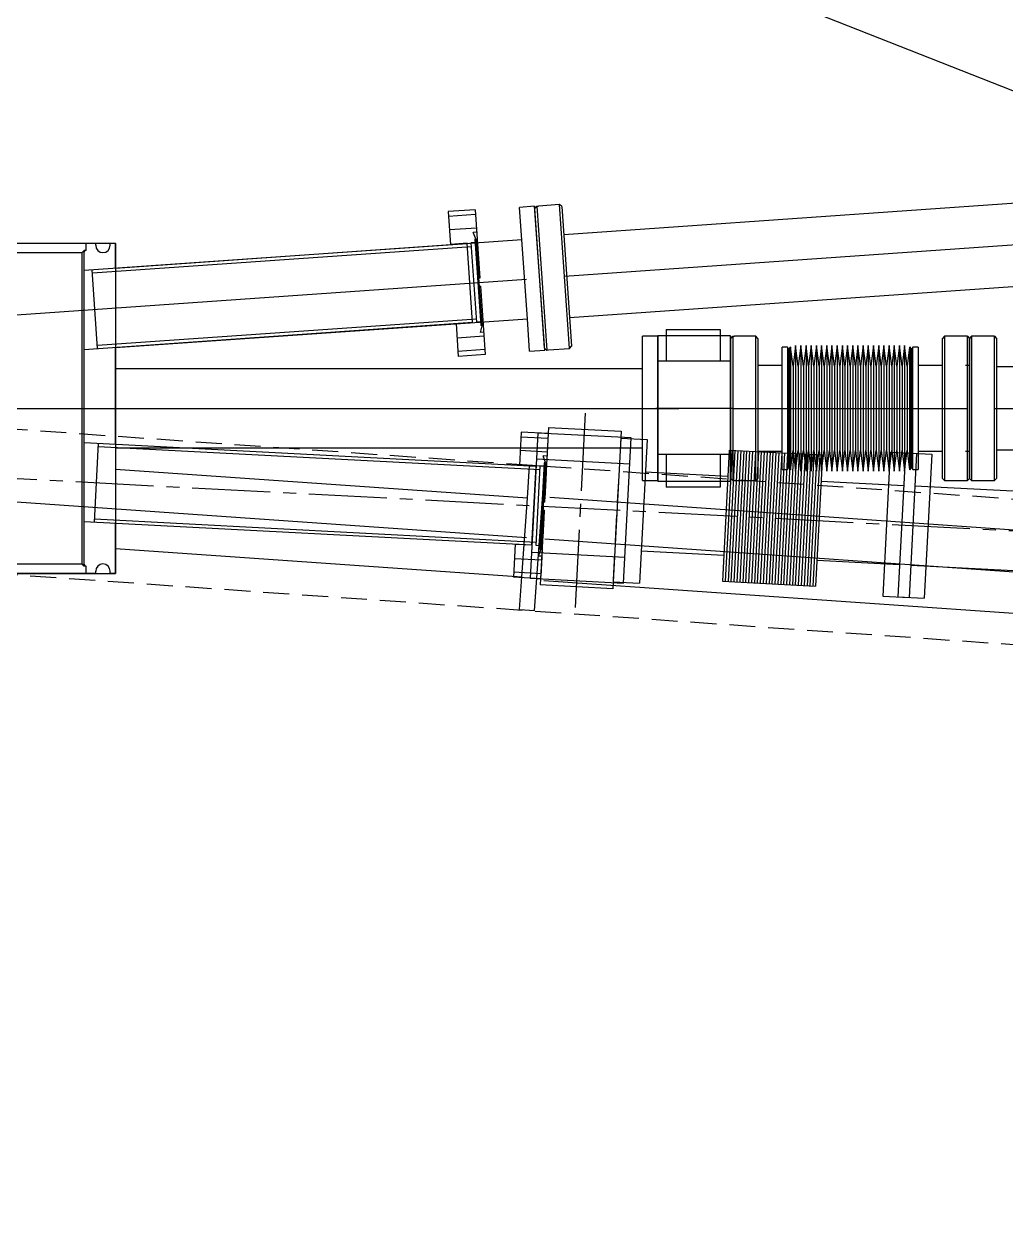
# Model space of a CAD drawing. Extents: x -50 to 48714, y -13211 to 6743.
# Drawn here: x 17649 to 18122, y -398 to 185 of the extents above; entities that cross this region are included whole.
import ezdxf

# ---------------------------------------------------------------- set-up
doc = ezdxf.new("R2010")
doc.units = 0
doc.header["$LTSCALE"] = 50
for name, pattern in [('UE46_01$0$GESTRICHELT2', [0.375, 0.25, -0.125]), ('UE46_01$0$MITTE2', [1.125, 0.75, -0.125, 0.125, -0.125]), ('UE46_HMI$0$CENTER_DASH_DAS', [22, 12, -3, 0.5, -3, 0.5, -3]), ('UE46_HMI$0$DASH_CENTER', [36, 24, -3, 6, -3])]:
    doc.linetypes.add(name, pattern=pattern)
doc.layers.get('0').update_dxf_attribs({"linetype": 'CONTINUOUS'})
for name, color, linetype in [('UE46_01$0$MITTE2', 5, 'UE46_01$0$MITTE2'), ('UE46_01$0$MITTEKLEIN', 5, 'UE46_01$0$MITTE2'), ('UE46_01$0$TEXT', 2, 'CONTINUOUS'), ('UE46_01$0$VERDECKT2', 7, 'UE46_01$0$GESTRICHELT2'), ('UE46_HMI$0$1', 7, 'CONTINUOUS'), ('UE46_HMI$0$AUTOVUE_8', 7, 'CONTINUOUS'), ('UE46_HMI$0$MEDIENVERSORGUN', 40, 'CONTINUOUS')]:
    doc.layers.add(name, color=color, linetype=linetype)
doc.styles.add('UE46_01$0$STANDARD_H15', font='isocp.shx', dxfattribs={"height": 15})

# ---------------------------------------------------------------- blocks, each defined once
blk = doc.blocks.new('UE46_HMI$0$_VIEW_2_SRS40_3')
at = {"layer": 'UE46_HMI$0$1', "color": 7, "linetype": 'CONTINUOUS'}
for p, q in [((1378.74, 156.48), (1396.69, 157.73)), ((1396.69, 157.73), (1401.5, 153.56)), ((1258.9, 147.25), (1268.9, 157.25)), ((1268.9, 157.25), (1389.8, 157.25)), ((1374.1, 151.14), (1374.56, 151.67)), ((1374.56, 151.67), (1378.74, 156.48)), ((1374.56, 151.67), (1375.1, 151.21)), ((1401.03, 153.02), (1375.1, 151.21)), ((1397.25, 157.25), (1414.9, 157.25)), ((1401.03, 153.02), (1401.5, 153.56)), ((1403.47, 118.12), (1401.03, 153.02)), ((1401.5, 153.56), (1402.03, 153.09)), ((1402.03, 153.09), (1404.47, 118.19)), ((1414.9, 157.25), (1424.9, 147.25)), ((1258.9, 123.11), (1258.9, 147.25)), ((1372.09, 139.72), (1371.64, 146.21)), ((1374.41, 146.65), (1371.87, 146.47)), ((1371.87, 146.47), (1372.36, 139.49)), ((1376.54, 116.24), (1374.1, 151.14)), ((1375.1, 151.21), (1377.54, 116.31)), ((1404.89, 148.78), (1402.34, 148.6)), ((1405.38, 141.8), (1404.89, 148.78)), ((1405.15, 148.55), (1405.61, 142.07)), ((1424.9, 147.25), (1424.9, 119.62)), ((1402.83, 141.62), (1405.38, 141.8)), ((1372.36, 139.49), (1374.9, 139.67)), ((1405.86, 134.82), (1403.32, 134.64)), ((1406.35, 127.83), (1405.86, 134.82)), ((1406.13, 134.58), (1406.58, 128.1)), ((1373.07, 125.76), (1372.61, 132.24)), ((1375.39, 132.68), (1372.84, 132.51)), ((1372.84, 132.51), (1373.33, 125.52)), ((1383.97, 131.78), (1382.12, 129.65)), ((1382.12, 129.65), (1382.19, 128.65)), ((1382.19, 128.65), (1397.15, 129.7)), ((1382.19, 128.65), (1386.65, 64.8)), ((1394.95, 132.55), (1383.97, 131.78)), ((1397.08, 130.69), (1394.95, 132.55)), ((1397.15, 129.7), (1397.08, 130.69)), ((1401.61, 65.85), (1397.15, 129.7)), ((1373.33, 125.52), (1375.88, 125.7)), ((1388.51, 125.58), (1387.24, 122.99)), ((1387.24, 122.99), (1388.86, 120.59)), ((1391.32, 125.78), (1388.51, 125.58)), ((1392.93, 123.39), (1391.32, 125.78)), ((1391.66, 120.79), (1392.93, 123.39)), ((1403.81, 127.65), (1406.35, 127.83)), ((1388.86, 120.59), (1391.66, 120.79)), ((1381.77, 41.41), (1379.33, 76.33)), ((1380.33, 76.4), (1382.77, 41.48)), ((1408.7, 43.29), (1406.26, 78.22)), ((1407.26, 78.29), (1409.7, 43.36)), ((1424.9, 79.52), (1424.9, 47.25)), ((1392.67, 73.96), (1390.87, 71.7)), ((1390.87, 71.7), (1391.91, 69.09)), ((1395.52, 73.54), (1392.67, 73.96)), ((1394.76, 68.66), (1396.56, 70.92)), ((1396.56, 70.92), (1395.52, 73.54)), ((1377.67, 59.92), (1377.22, 66.4)), ((1379.99, 66.85), (1377.45, 66.67)), ((1377.45, 66.67), (1377.94, 59.68)), ((1386.65, 64.8), (1401.61, 65.85)), ((1386.65, 64.8), (1386.72, 63.81)), ((1391.91, 69.09), (1394.76, 68.66)), ((1399.83, 62.72), (1401.68, 64.85)), ((1401.68, 64.85), (1401.61, 65.85)), ((1410.47, 68.98), (1407.92, 68.8)), ((1410.96, 61.99), (1410.47, 68.98)), ((1410.73, 68.74), (1411.19, 62.26)), ((1328.4, 55.5), (1332.9, 60)), ((1332.9, 60), (1350.9, 60)), ((1350.9, 60), (1355.4, 55.5)), ((1377.94, 59.68), (1380.48, 59.86)), ((1386.72, 63.81), (1388.85, 61.95)), ((1388.85, 61.95), (1399.83, 62.72)), ((1408.41, 61.82), (1410.96, 61.99)), ((1258.9, 47.25), (1258.9, 53.19)), ((1327.9, 55), (1328.4, 55.5)), ((1327.9, 37.25), (1327.9, 55)), ((1328.4, 55.5), (1328.9, 55)), ((1328.9, 55), (1328.9, 20)), ((1354.9, 55), (1328.9, 55)), ((1355.4, 55.5), (1354.9, 55)), ((1354.9, 20), (1354.9, 55)), ((1355.4, 55.5), (1355.9, 55)), ((1355.9, 55), (1355.9, 37.25)), ((1380.97, 52.88), (1378.42, 52.7)), ((1378.42, 52.7), (1378.91, 45.72)), ((1411.44, 55.01), (1408.9, 54.83)), ((1411.93, 48.03), (1411.44, 55.01)), ((1411.71, 54.78), (1412.16, 48.29)), ((1268.9, 37.25), (1258.9, 47.25)), ((1325.1, 43.75), (1325.1, 50.25)), ((1327.9, 50.5), (1325.35, 50.5)), ((1325.35, 50.5), (1325.35, 43.5)), ((1358.45, 50.5), (1355.9, 50.5)), ((1358.45, 43.5), (1358.45, 50.5)), ((1358.7, 50.25), (1358.7, 43.75)), ((1378.65, 45.95), (1378.19, 52.43)), ((1409.39, 47.85), (1411.93, 48.03)), ((1424.9, 47.25), (1414.9, 37.25)), ((1325.35, 43.5), (1327.9, 43.5)), ((1355.9, 43.5), (1358.45, 43.5)), ((1378.91, 45.72), (1381.46, 45.9)), ((1382.3, 40.94), (1381.77, 41.41)), ((1382.3, 40.94), (1382.77, 41.48)), ((1387.11, 36.77), (1382.3, 40.94)), ((1382.77, 41.48), (1408.7, 43.29)), ((1409.24, 42.83), (1405.06, 38.02)), ((1409.24, 42.83), (1408.7, 43.29)), ((1409.7, 43.36), (1409.24, 42.83)), ((1281.9, 37.25), (1268.9, 37.25)), ((1327.9, 37.25), (1281.9, 37.25)), ((1281.9, 37.25), (1281.9, 20)), ((1325.1, 29.75), (1325.1, 36.25)), ((1327.9, 36.5), (1325.35, 36.5)), ((1325.35, 36.5), (1325.35, 29.5)), ((1327.9, 25.4), (1327.9, 37.25)), ((1336.4, 35), (1334.4, 33)), ((1347.4, 35), (1336.4, 35)), ((1349.4, 33), (1347.4, 35)), ((1386.55, 37.25), (1355.9, 37.25)), ((1355.9, 37.25), (1355.9, 20)), ((1358.45, 36.5), (1355.9, 36.5)), ((1358.45, 29.5), (1358.45, 36.5)), ((1358.7, 36.25), (1358.7, 29.75)), ((1405.06, 38.02), (1387.11, 36.77)), ((1401.9, 37.25), (1394, 37.25)), ((1414.9, 37.25), (1401.9, 37.25)), ((1401.9, 20), (1401.9, 37.25)), ((1325.35, 29.5), (1327.9, 29.5)), ((1334.4, 33), (1334.4, 32)), ((1334.4, 32), (1334.4, -32)), ((1349.4, 32), (1334.4, 32)), ((1349.4, 32), (1349.4, 33)), ((1349.4, -32), (1349.4, 32)), ((1355.9, 29.5), (1358.45, 29.5)), ((1327.9, 25.22), (1327.9, 25.4)), ((1327.9, 20), (1327.9, 25.22)), ((1341.04, 28.72), (1339.09, 26.59)), ((1339.09, 26.59), (1339.94, 23.9)), ((1339.94, 23.9), (1342.76, 23.28)), ((1343.86, 28.1), (1341.04, 28.72)), ((1342.76, 23.28), (1344.71, 25.41)), ((1344.71, 25.41), (1343.86, 28.1)), ((1281.9, -20), (1281.9, -37.25)), ((1327.9, -37.25), (1327.9, -20)), ((1328.9, -20), (1328.9, -55)), ((1354.9, -55), (1354.9, -20)), ((1355.9, -20), (1355.9, -25.22)), ((1401.9, -37.25), (1401.9, -20)), ((1281.9, -28.87), (1231.15, -58.17)), ((1340.49, -23.5), (1339.05, -26)), ((1339.05, -26), (1340.49, -28.5)), ((1343.31, -23.5), (1340.49, -23.5)), ((1340.49, -28.5), (1343.31, -28.5)), ((1344.75, -26), (1343.31, -23.5)), ((1343.31, -28.5), (1344.75, -26)), ((1355.9, -25.22), (1355.9, -25.4)), ((1355.9, -25.4), (1355.9, -37.25)), ((1325.1, -36.25), (1325.1, -29.75)), ((1327.9, -29.5), (1325.35, -29.5)), ((1325.35, -29.5), (1325.35, -36.5)), ((1349.4, -32), (1334.4, -32)), ((1334.4, -32), (1334.4, -33)), ((1334.4, -33), (1336.4, -35)), ((1347.4, -35), (1349.4, -33)), ((1349.4, -33), (1349.4, -32)), ((1358.45, -29.5), (1355.9, -29.5)), ((1358.45, -36.5), (1358.45, -29.5)), ((1358.7, -29.75), (1358.7, -36.25)), ((1258.9, -47.25), (1268.9, -37.25)), ((1268.9, -37.25), (1281.9, -37.25)), ((1281.9, -37.25), (1327.9, -37.25)), ((1325.35, -36.5), (1327.9, -36.5)), ((1327.9, -55), (1327.9, -37.25)), ((1336.4, -35), (1347.4, -35)), ((1355.9, -36.5), (1358.45, -36.5)), ((1355.9, -37.25), (1386.55, -37.25)), ((1355.9, -37.25), (1355.9, -55)), ((1382.3, -40.94), (1387.11, -36.77)), ((1387.11, -36.77), (1405.06, -38.02)), ((1394, -37.25), (1401.9, -37.25)), ((1401.9, -37.25), (1414.9, -37.25)), ((1405.06, -38.02), (1409.24, -42.83)), ((1414.9, -37.25), (1424.9, -47.25)), ((1325.1, -50.25), (1325.1, -43.75)), ((1327.9, -43.5), (1325.35, -43.5)), ((1325.35, -43.5), (1325.35, -50.5)), ((1358.45, -43.5), (1355.9, -43.5)), ((1358.45, -50.5), (1358.45, -43.5)), ((1358.7, -43.75), (1358.7, -50.25)), ((1378.19, -52.43), (1378.65, -45.95)), ((1378.91, -45.72), (1378.42, -52.7)), ((1381.46, -45.9), (1378.91, -45.72)), ((1379.33, -76.33), (1381.77, -41.41)), ((1382.77, -41.48), (1380.33, -76.4)), ((1381.77, -41.41), (1382.3, -40.94)), ((1382.3, -40.94), (1382.77, -41.48)), ((1408.7, -43.29), (1382.77, -41.48)), ((1406.26, -78.22), (1408.7, -43.29)), ((1409.7, -43.36), (1407.26, -78.29)), ((1408.7, -43.29), (1409.24, -42.83)), ((1409.24, -42.83), (1409.7, -43.36)), ((1258.9, -67.91), (1258.9, -47.25)), ((1325.35, -50.5), (1327.9, -50.5)), ((1355.9, -50.5), (1358.45, -50.5)), ((1411.93, -48.03), (1409.39, -47.85)), ((1411.44, -55.01), (1411.93, -48.03)), ((1412.16, -48.29), (1411.71, -54.78)), ((1424.9, -47.25), (1424.9, -79.52)), ((1235.84, -66.3), (1231.15, -58.17)), ((1236.93, -66.38), (1258.9, -53.69)), ((1328.4, -55.5), (1327.9, -55)), ((1328.9, -55), (1328.4, -55.5)), ((1332.9, -60), (1328.4, -55.5)), ((1328.9, -55), (1354.9, -55)), ((1355.4, -55.5), (1350.9, -60)), ((1355.4, -55.5), (1354.9, -55)), ((1355.9, -55), (1355.4, -55.5)), ((1378.42, -52.7), (1380.97, -52.88)), ((1408.9, -54.83), (1411.44, -55.01)), ((1350.9, -60), (1332.9, -60)), ((1377.22, -66.4), (1377.67, -59.92)), ((1377.94, -59.68), (1377.45, -66.67)), ((1380.48, -59.86), (1377.94, -59.68)), ((1386.72, -63.81), (1386.65, -64.8)), ((1388.85, -61.95), (1386.72, -63.81)), ((1399.83, -62.72), (1388.85, -61.95)), ((1401.68, -64.85), (1399.83, -62.72)), ((1410.96, -61.99), (1408.41, -61.82)), ((1410.47, -68.98), (1410.96, -61.99)), ((1411.19, -62.26), (1410.73, -68.74)), ((1377.45, -66.67), (1379.99, -66.85)), ((1386.65, -64.8), (1382.19, -128.65)), ((1386.65, -64.8), (1401.61, -65.85)), ((1392.48, -68.72), (1390.87, -71.11)), ((1395.29, -68.92), (1392.48, -68.72)), ((1396.56, -71.51), (1395.29, -68.92)), ((1397.15, -129.7), (1401.61, -65.85)), ((1401.61, -65.85), (1401.68, -64.85)), ((1407.92, -68.8), (1410.47, -68.98)), ((1374.81, -73.82), (1374.89, -73.96)), ((1374.89, -73.96), (1376.06, -75.98)), ((1376.06, -75.98), (1379.49, -73.99)), ((1390.87, -71.11), (1392.14, -73.71)), ((1392.14, -73.71), (1394.94, -73.91)), ((1394.94, -73.91), (1396.56, -71.51)), ((1258.9, -147.25), (1258.9, -108.01)), ((1374.1, -151.14), (1376.54, -116.24)), ((1377.54, -116.31), (1375.1, -151.21)), ((1389.42, -120.42), (1387.33, -122.41)), ((1392.19, -121.23), (1389.42, -120.42)), ((1392.85, -123.97), (1392.19, -121.23)), ((1401.03, -153.02), (1403.47, -118.12)), ((1404.47, -118.19), (1402.03, -153.09)), ((1407.74, -118.52), (1404.31, -120.51)), ((1408.91, -120.54), (1407.74, -118.52)), ((1408.99, -120.68), (1408.91, -120.54)), ((1424.9, -119.62), (1424.9, -147.25)), ((1372.61, -132.24), (1373.07, -125.76)), ((1373.33, -125.52), (1372.84, -132.51)), ((1375.88, -125.7), (1373.33, -125.52)), ((1387.33, -122.41), (1387.99, -125.14)), ((1387.99, -125.14), (1390.75, -125.96)), ((1390.75, -125.96), (1392.85, -123.97)), ((1406.35, -127.83), (1403.81, -127.65)), ((1405.86, -134.82), (1406.35, -127.83)), ((1406.58, -128.1), (1406.13, -134.58)), ((1372.84, -132.51), (1375.39, -132.68)), ((1382.19, -128.65), (1382.12, -129.65)), ((1382.12, -129.65), (1383.97, -131.78)), ((1382.19, -128.65), (1397.15, -129.7)), ((1383.97, -131.78), (1394.95, -132.55)), ((1394.95, -132.55), (1397.08, -130.69)), ((1397.08, -130.69), (1397.15, -129.7)), ((1371.64, -146.21), (1372.09, -139.72)), ((1372.36, -139.49), (1371.87, -146.47)), ((1374.9, -139.67), (1372.36, -139.49)), ((1403.32, -134.64), (1405.86, -134.82)), ((1405.38, -141.8), (1402.83, -141.62)), ((1404.89, -148.78), (1405.38, -141.8)), ((1405.61, -142.07), (1405.15, -148.55)), ((1268.9, -157.25), (1258.9, -147.25)), ((1371.87, -146.47), (1374.41, -146.65)), ((1374.56, -151.67), (1374.1, -151.14)), ((1374.56, -151.67), (1375.1, -151.21)), ((1375.1, -151.21), (1401.03, -153.02)), ((1402.34, -148.6), (1404.89, -148.78)), ((1424.9, -147.25), (1414.9, -157.25)), ((1389.8, -157.25), (1268.9, -157.25)), ((1378.74, -156.48), (1374.56, -151.67)), ((1396.69, -157.73), (1378.74, -156.48)), ((1401.5, -153.56), (1396.69, -157.73)), ((1414.9, -157.25), (1397.25, -157.25)), ((1401.5, -153.56), (1401.03, -153.02)), ((1402.03, -153.09), (1401.5, -153.56))]:
    blk.add_line(p, q, dxfattribs=at)
at = {"layer": 'UE46_HMI$0$1', "color": 3, "linetype": 'UE46_HMI$0$CENTER_DASH_DAS'}
for p, q in [((1105.54, 34.75), (1104.54, 33.75)), ((1104.54, -33.75), (1104.54, 33.75)), ((1105.54, 34.75), (1105.54, -34.75)), ((1115.74, 34.75), (1105.54, 34.75)), ((1115.74, 34.75), (1115.74, 34.74)), ((1116.54, 34.74), (1115.74, 34.74)), ((1116.54, 34.74), (1117.54, 33.74)), ((1116.54, -34.74), (1116.54, 34.74)), ((1117.54, 33.74), (1117.54, 20)), ((1104.54, 20.65), (1102.54, 20.65)), ((1281.9, 20), (1117.54, 20)), ((1117.54, 20), (1117.54, -20)), ((1327.9, 20), (1281.9, 20)), ((1328.9, 20), (1327.9, 20)), ((1334.4, 20), (1328.9, 20)), ((1354.9, 20), (1349.4, 20)), ((1355.9, 20), (1354.9, 20)), ((1362.68, 20), (1355.9, 20)), ((1362.9, 20), (1362.68, 20)), ((1401.9, 20), (1362.9, 20)), ((1465.29, 20), (1401.9, 20)), ((1559.18, 20), (1465.29, 20)), ((1102.54, -20.65), (1104.54, -20.65)), ((1117.54, -20), (1218.51, -20)), ((1117.54, -20), (1117.54, -33.74)), ((1218.51, -20), (1281.9, -20)), ((1281.9, -20), (1320.9, -20)), ((1320.9, -20), (1321.12, -20)), ((1321.12, -20), (1327.9, -20)), ((1327.9, -20), (1328.9, -20)), ((1328.9, -20), (1334.4, -20)), ((1349.4, -20), (1354.9, -20)), ((1354.9, -20), (1355.9, -20)), ((1355.9, -20), (1401.9, -20)), ((1401.9, -20), (1559.18, -20)), ((1104.54, -33.75), (1105.54, -34.75)), ((1105.54, -34.75), (1115.74, -34.75)), ((1115.74, -34.75), (1115.74, -34.74)), ((1115.74, -34.74), (1116.54, -34.74)), ((1117.54, -33.74), (1116.54, -34.74)), ((1385.81, -76.79), (902.36, -42.98)), ((1500.9, -84.83), (1400.78, -77.83)), ((899.57, -82.88), (1383.02, -116.69)), ((1397.99, -117.74), (1498.11, -124.74))]:
    blk.add_line(p, q, dxfattribs=at)
at = {"layer": 'UE46_HMI$0$1', "color": 4, "linetype": 'UE46_HMI$0$DASH_CENTER'}
for p, q in [((1116.54, 0), (1560.18, 0)), ((899.97, -62.86), (1500.51, -104.86))]:
    blk.add_line(p, q, dxfattribs=at)
at = {"layer": 'UE46_HMI$0$1', "color": 7, "linetype": 'CONTINUOUS'}
for centre, radius in [((1388.41, 147.13), 4.2), ((1366.9, 141.35), 2.5), ((1341.9, 126.65), 4), ((1390.09, 123.19), 5.5), ((1390.09, 123.19), 5), ((1393.71, 71.31), 5.5), ((1393.71, 71.31), 5), ((1316.9, 53.15), 2.5), ((1341.9, 50), 4.2), ((1416.8, 53.15), 2.5), ((1395.39, 47.37), 4.2), ((1341.9, 26), 5.5), ((1341.9, 26), 5), ((1341.9, -26), 5.5), ((1341.9, -26), 5), ((1341.9, -50), 4.2), ((1395.39, -47.37), 4.2), ((1316.9, -53.15), 2.5), ((1416.8, -53.15), 2.5), ((1393.71, -71.31), 5.5), ((1393.71, -71.31), 5), ((1390.09, -123.19), 5.5), ((1390.09, -123.19), 5), ((1341.9, -126.65), 4), ((1366.9, -141.35), 2.5), ((1388.41, -147.13), 4.2)]:
    blk.add_circle(centre, radius, dxfattribs=at)
for centre, radius, start, end in [((1371.89, 146.22), 0.25, 93.99997, -176.00003), ((1404.9, 148.53), 0.25, 3.99997, 93.99997), ((1405.36, 142.05), 0.25, -86.00003, 3.99997), ((1372.34, 139.74), 0.25, -176.00003, -86.00003), ((1405.88, 134.57), 0.25, 3.99997, 93.99997), ((1372.86, 132.26), 0.25, 93.99997, -176.00003), ((1373.32, 125.77), 0.25, -176.00003, -86.00003), ((1391.9, 97.25), 29, 47.63332, 65.13427), ((1391.9, 97.25), 28.84, 47.9287, 64.96376), ((1406.33, 128.08), 0.25, -86.00003, 3.99997), ((1391.9, 97.25), 29, 122.86573, 140.36668), ((1391.9, 97.25), 28.84, 123.03624, 140.0713), ((1316.9, 111.95), 2.5, 6.64225, -178.64224), ((1391.9, 97.25), 29, -132.42766, -114.86573), ((1391.9, 97.25), 28.84, -132.13291, -115.03624), ((1391.9, 97.25), 28.84, -56.96376, -39.86709), ((1391.9, 97.25), 29, -57.13427, -39.57234), ((1341.9, 0), 125, 9.2069, 40.03587), ((1377.47, 66.42), 0.25, 93.99997, -176.00003), ((1410.48, 68.73), 0.25, 3.99997, 93.99997), ((1377.92, 59.93), 0.25, -176.00003, -86.00003), ((1410.94, 62.24), 0.25, -86.00003, 3.99997), ((1341.9, 0), 125, 154.7572, 170.7931), ((1378.44, 52.45), 0.25, 93.99997, -176.00003), ((1411.46, 54.76), 0.25, 3.99997, 93.99997), ((1325.35, 50.25), 0.25, 90, 180), ((1358.45, 50.25), 0.25, 0, 90), ((1411.91, 48.28), 0.25, -86.00003, 3.99997), ((1325.35, 43.75), 0.25, 180, -90), ((1358.45, 43.75), 0.25, -90, 0), ((1378.9, 45.97), 0.25, -176.00003, -86.00003), ((1325.35, 36.25), 0.25, 90, 180), ((1358.45, 36.25), 0.25, 0, 90), ((1325.35, 29.75), 0.25, 180, -90), ((1358.45, 29.75), 0.25, -90, 0), ((1341.9, 0), 29, 118.86573, 136.39718), ((1341.9, 0), 28.84, 119.03624, 136.10211), ((1341.9, 0), 29, 43.60282, 61.13427), ((1341.9, 0), 28.84, 43.89789, 60.96376), ((1341.9, 0), 125, -170.7931, -152.29244), ((1341.9, 0), 29, -136.39718, -118.86573), ((1341.9, 0), 28.84, -136.10211, -119.03624), ((1341.9, 0), 29, -61.13427, -43.60282), ((1341.9, 0), 28.84, -60.96376, -43.89789), ((1341.9, 0), 125, -40.03587, -9.2069), ((1325.35, -29.75), 0.25, 90, 180), ((1358.45, -29.75), 0.25, 0, 90), ((1325.35, -36.25), 0.25, 180, -90), ((1358.45, -36.25), 0.25, -90, 0), ((1325.35, -43.75), 0.25, 90, 180), ((1358.45, -43.75), 0.25, 0, 90), ((1378.9, -45.97), 0.25, 86.00003, 176.00003), ((1325.35, -50.25), 0.25, 180, -90), ((1358.45, -50.25), 0.25, -90, 0), ((1378.44, -52.45), 0.25, 176.00003, -93.99997), ((1411.91, -48.28), 0.25, -3.99997, 86.00003), ((1411.46, -54.76), 0.25, -93.99997, -3.99997), ((1291.9, -67.85), 4, 0, -147.77357), ((1377.92, -59.93), 0.25, 86.00003, 176.00003), ((1410.94, -62.24), 0.25, -3.99997, 86.00003), ((1291.9, -67.85), 4, -40.22642, 0), ((1377.47, -66.42), 0.25, 176.00003, -93.99997), ((1410.48, -68.73), 0.25, -93.99997, -3.99997), ((1391.9, -97.25), 29, 126.11627, 132.42766), ((1391.9, -97.25), 28.84, 126.14842, 132.13291), ((1391.9, -97.25), 28.84, 39.86709, 56.96376), ((1391.9, -97.25), 29, 39.57234, 57.13427), ((1316.9, -111.95), 2.5, 178.64224, -6.64223), ((1391.9, -97.25), 29, -140.36668, -122.86573), ((1391.9, -97.25), 28.84, -140.0713, -123.03624), ((1391.9, -97.25), 28.84, -53.85158, -47.9287), ((1391.9, -97.25), 29, -53.88373, -47.63332), ((1373.32, -125.77), 0.25, 86.00003, 176.00003), ((1406.33, -128.08), 0.25, -3.99997, 86.00003), ((1372.86, -132.26), 0.25, 176.00003, -93.99997), ((1372.34, -139.74), 0.25, 86.00003, 176.00003), ((1405.88, -134.57), 0.25, -93.99997, -3.99997), ((1405.36, -142.05), 0.25, -3.99997, 86.00003), ((1371.89, -146.22), 0.25, 176.00003, -93.99997), ((1404.9, -148.53), 0.25, -93.99997, -3.99997)]:
    blk.add_arc(centre, radius, start, end, dxfattribs=at)
blk = doc.blocks.new('UE46_HMI$0$MEMBRANBALG_LO1')
at = {"layer": 'UE46_HMI$0$1', "color": 3, "linetype": 'UE46_HMI$0$CENTER_DASH_DAS'}
for p, q in [((989.54, 33.74), (990.54, 34.74)), ((989.54, -33.74), (989.54, 33.74)), ((990.54, 34.74), (991.34, 34.74)), ((990.54, 34.74), (990.54, -34.74)), ((991.34, 34.74), (991.34, 34.75)), ((1001.54, 34.75), (991.34, 34.75)), ((1001.54, -34.75), (1001.54, 34.75)), ((1002.54, 33.75), (1001.54, 34.75)), ((1002.54, 33.75), (1002.54, -33.75)), ((1014.29, -29.5), (1014.29, 29.5)), ((1016.79, 29.5), (1014.29, 29.5)), ((1016.79, 29.5), (1016.79, -29.5)), ((1017.16, 28.86), (1016.79, 29.5)), ((1018.09, 29.5), (1017.72, 28.86)), ((1018.09, 29.5), (1018.09, -29.5)), ((1018.29, 29.5), (1018.09, 29.5)), ((1018.29, 29.5), (1018.29, -29.5)), ((1018.29, -29.5), (1018.29, 29.5)), ((1018.39, 29.51), (1018.39, -29.51)), ((1019.54, 20.31), (1018.39, 29.51)), ((1020.79, 30.31), (1019.54, 20.31)), ((1020.79, 30.31), (1020.79, -30.31)), ((1022.04, 20.31), (1020.79, 30.31)), ((1023.29, 30.31), (1022.04, 20.31)), ((1023.29, 30.31), (1023.29, -30.31)), ((1024.54, 20.31), (1023.29, 30.31)), ((1025.79, 30.31), (1024.54, 20.31)), ((1025.79, 30.31), (1025.79, -30.31)), ((1027.04, 20.31), (1025.79, 30.31)), ((1028.29, 30.31), (1027.04, 20.31)), ((1028.29, 30.31), (1028.29, -30.31)), ((1029.54, 20.31), (1028.29, 30.31)), ((1030.79, 30.31), (1029.54, 20.31)), ((1030.79, 30.31), (1030.79, -30.31)), ((1032.04, 20.31), (1030.79, 30.31)), ((1033.29, 30.31), (1032.04, 20.31)), ((1033.29, 30.31), (1033.29, -30.31)), ((1034.54, 20.31), (1033.29, 30.31)), ((1035.79, 30.31), (1034.54, 20.31)), ((1035.79, 30.31), (1035.79, -30.31)), ((1037.04, 20.31), (1035.79, 30.31)), ((1038.29, 30.31), (1037.04, 20.31)), ((1038.29, 30.31), (1038.29, -30.31)), ((1039.54, 20.31), (1038.29, 30.31)), ((1040.79, 30.31), (1039.54, 20.31)), ((1040.79, 30.31), (1040.79, -30.31)), ((1042.04, 20.31), (1040.79, 30.31)), ((1043.29, 30.31), (1042.04, 20.31)), ((1043.29, 30.31), (1043.29, -30.31)), ((1044.54, 20.31), (1043.29, 30.31)), ((1045.79, 30.31), (1044.54, 20.31)), ((1045.79, 30.31), (1045.79, -30.31)), ((1047.04, 20.31), (1045.79, 30.31)), ((1048.29, 30.31), (1047.04, 20.31)), ((1048.29, 30.31), (1048.29, -30.31)), ((1049.54, 20.31), (1048.29, 30.31)), ((1050.79, 30.31), (1049.54, 20.31)), ((1050.79, 30.31), (1050.79, -30.31)), ((1052.04, 20.31), (1050.79, 30.31)), ((1053.29, 30.31), (1052.04, 20.31)), ((1053.29, 30.31), (1053.29, -30.31)), ((1054.54, 20.31), (1053.29, 30.31)), ((1055.79, 30.31), (1054.54, 20.31)), ((1055.79, 30.31), (1055.79, -30.31)), ((1057.04, 20.31), (1055.79, 30.31)), ((1058.29, 30.31), (1057.04, 20.31)), ((1058.29, 30.31), (1058.29, -30.31)), ((1059.54, 20.31), (1058.29, 30.31)), ((1060.79, 30.31), (1059.54, 20.31)), ((1060.79, 30.31), (1060.79, -30.31)), ((1062.04, 20.31), (1060.79, 30.31)), ((1063.29, 30.31), (1062.04, 20.31)), ((1063.29, 30.31), (1063.29, -30.31)), ((1064.54, 20.31), (1063.29, 30.31)), ((1065.79, 30.31), (1064.54, 20.31)), ((1065.79, 30.31), (1065.79, -30.31)), ((1067.04, 20.31), (1065.79, 30.31)), ((1068.29, 30.31), (1067.04, 20.31)), ((1068.29, 30.31), (1068.29, -30.31)), ((1069.54, 20.31), (1068.29, 30.31)), ((1070.79, 30.31), (1069.54, 20.31)), ((1070.79, 30.31), (1070.79, -30.31)), ((1072.04, 20.31), (1070.79, 30.31)), ((1073.29, 30.31), (1072.04, 20.31)), ((1073.29, 30.31), (1073.29, -30.31)), ((1074.54, 20.31), (1073.29, 30.31)), ((1075.69, 29.51), (1074.54, 20.31)), ((1075.69, 29.51), (1075.69, -29.51)), ((1075.79, 29.5), (1075.79, -29.5)), ((1075.79, 29.5), (1075.79, -29.5)), ((1075.99, 29.5), (1075.79, 29.5)), ((1075.99, -29.5), (1075.99, 29.5)), ((1076.36, 28.86), (1075.99, 29.5)), ((1077.29, 29.5), (1076.92, 28.86)), ((1077.29, -29.5), (1077.29, 29.5)), ((1079.79, 29.5), (1077.29, 29.5)), ((1079.79, 29.5), (1079.79, -29.5)), ((1092.54, 34.75), (1091.54, 33.75)), ((1091.54, -33.75), (1091.54, 33.75)), ((1092.54, 34.75), (1092.54, -34.75)), ((1102.74, 34.75), (1092.54, 34.75)), ((1102.74, 34.75), (1102.74, 34.74)), ((1103.54, 34.74), (1102.74, 34.74)), ((1103.54, 34.74), (1104.54, 33.74)), ((1103.54, -34.74), (1103.54, 34.74)), ((1104.54, 33.74), (1104.54, -33.74)), ((1017.16, 28.86), (1017.16, -28.86)), ((1017.72, 28.86), (1017.72, -28.86)), ((1076.36, -28.86), (1076.36, 28.86)), ((1076.92, -28.86), (1076.92, 28.86)), ((1014.29, 20.65), (1002.54, 20.65)), ((1019.54, 20.31), (1019.54, -20.31)), ((1022.04, 20.31), (1022.04, -20.31)), ((1024.54, 20.31), (1024.54, -20.31)), ((1027.04, 20.31), (1027.04, -20.31)), ((1029.54, 20.31), (1029.54, -20.31)), ((1032.04, 20.31), (1032.04, -20.31)), ((1034.54, 20.31), (1034.54, -20.31)), ((1037.04, 20.31), (1037.04, -20.31)), ((1039.54, 20.31), (1039.54, -20.31)), ((1042.04, 20.31), (1042.04, -20.31)), ((1044.54, 20.31), (1044.54, -20.31)), ((1047.04, 20.31), (1047.04, -20.31)), ((1049.54, 20.31), (1049.54, -20.31)), ((1052.04, 20.31), (1052.04, -20.31)), ((1054.54, 20.31), (1054.54, -20.31)), ((1057.04, 20.31), (1057.04, -20.31)), ((1059.54, 20.31), (1059.54, -20.31)), ((1062.04, 20.31), (1062.04, -20.31)), ((1064.54, 20.31), (1064.54, -20.31)), ((1067.04, 20.31), (1067.04, -20.31)), ((1069.54, 20.31), (1069.54, -20.31)), ((1072.04, 20.31), (1072.04, -20.31)), ((1074.54, 20.31), (1074.54, -20.31)), ((1089.54, 20.65), (1079.79, 20.65)), ((1091.54, 20.65), (1089.54, 20.65)), ((990.34, 0), (1103.74, 0)), ((1002.54, -20.65), (1014.29, -20.65)), ((1018.39, -29.51), (1019.54, -20.31)), ((1019.54, -20.31), (1020.79, -30.31)), ((1020.79, -30.31), (1022.04, -20.31)), ((1022.04, -20.31), (1023.29, -30.31)), ((1023.29, -30.31), (1024.54, -20.31)), ((1024.54, -20.31), (1025.79, -30.31)), ((1025.79, -30.31), (1027.04, -20.31)), ((1027.04, -20.31), (1028.29, -30.31)), ((1028.29, -30.31), (1029.54, -20.31)), ((1029.54, -20.31), (1030.79, -30.31)), ((1030.79, -30.31), (1032.04, -20.31)), ((1032.04, -20.31), (1033.29, -30.31)), ((1033.29, -30.31), (1034.54, -20.31)), ((1034.54, -20.31), (1035.79, -30.31)), ((1035.79, -30.31), (1037.04, -20.31)), ((1037.04, -20.31), (1038.29, -30.31)), ((1038.29, -30.31), (1039.54, -20.31)), ((1039.54, -20.31), (1040.79, -30.31)), ((1040.79, -30.31), (1042.04, -20.31)), ((1042.04, -20.31), (1043.29, -30.31)), ((1043.29, -30.31), (1044.54, -20.31)), ((1044.54, -20.31), (1045.79, -30.31)), ((1045.79, -30.31), (1047.04, -20.31)), ((1047.04, -20.31), (1048.29, -30.31)), ((1048.29, -30.31), (1049.54, -20.31)), ((1049.54, -20.31), (1050.79, -30.31)), ((1050.79, -30.31), (1052.04, -20.31)), ((1052.04, -20.31), (1053.29, -30.31)), ((1053.29, -30.31), (1054.54, -20.31)), ((1054.54, -20.31), (1055.79, -30.31)), ((1055.79, -30.31), (1057.04, -20.31)), ((1057.04, -20.31), (1058.29, -30.31)), ((1058.29, -30.31), (1059.54, -20.31)), ((1059.54, -20.31), (1060.79, -30.31)), ((1060.79, -30.31), (1062.04, -20.31)), ((1062.04, -20.31), (1063.29, -30.31)), ((1063.29, -30.31), (1064.54, -20.31)), ((1064.54, -20.31), (1065.79, -30.31)), ((1065.79, -30.31), (1067.04, -20.31)), ((1067.04, -20.31), (1068.29, -30.31)), ((1068.29, -30.31), (1069.54, -20.31)), ((1069.54, -20.31), (1070.79, -30.31)), ((1070.79, -30.31), (1072.04, -20.31)), ((1072.04, -20.31), (1073.29, -30.31)), ((1073.29, -30.31), (1074.54, -20.31)), ((1074.54, -20.31), (1075.69, -29.51)), ((1079.79, -20.65), (1089.54, -20.65)), ((1089.54, -20.65), (1091.54, -20.65)), ((1016.79, -29.5), (1017.16, -28.86)), ((1017.72, -28.86), (1018.09, -29.5)), ((1075.99, -29.5), (1076.36, -28.86)), ((1076.92, -28.86), (1077.29, -29.5)), ((989.54, -33.74), (990.54, -34.74)), ((990.54, -34.74), (991.34, -34.74)), ((991.34, -34.75), (991.34, -34.74)), ((991.34, -34.75), (1001.54, -34.75)), ((1001.54, -34.75), (1002.54, -33.75)), ((1014.29, -29.5), (1016.79, -29.5)), ((1018.09, -29.5), (1018.29, -29.5)), ((1075.79, -29.5), (1075.99, -29.5)), ((1077.29, -29.5), (1079.79, -29.5)), ((1091.54, -33.75), (1092.54, -34.75)), ((1092.54, -34.75), (1102.74, -34.75)), ((1102.74, -34.75), (1102.74, -34.74)), ((1102.74, -34.74), (1103.54, -34.74)), ((1104.54, -33.74), (1103.54, -34.74))]:
    blk.add_line(p, q, dxfattribs=at)
for centre, start, end in [((1017.44, 29.03), -150.00011, -29.99989), ((1076.64, 29.03), -150.00011, -29.99989), ((1017.44, -29.03), 29.99989, 150.00011), ((1076.64, -29.03), 29.99989, 150.00011)]:
    blk.add_arc(centre, 0.326, start, end, dxfattribs=at)
blk = doc.blocks.new('UE46_HMI$0$VAT_PNEUMATIKAN')
at = {"layer": 'UE46_HMI$0$1', "color": 3, "linetype": 'UE46_HMI$0$CENTER_DASH_DAS'}
blk.add_line((990.4, 0), (953.4, 0), dxfattribs=at)
at = {"layer": 'UE46_HMI$0$AUTOVUE_8', "color": 3, "linetype": 'UE46_HMI$0$CENTER_DASH_DAS'}
for p, q in [((989.4, 35), (954.4, 35)), ((954.4, 35), (954.4, -35)), ((958.4, 38), (958.4, 35)), ((958.4, 38), (984.4, 38)), ((958.4, 35), (958.4, 29)), ((984.4, 38), (984.4, 35)), ((984.4, 35), (984.4, 29)), ((989.4, -35), (989.4, 35)), ((958.4, 29), (958.4, 23)), ((984.4, 29), (984.4, 23)), ((954.4, 23), (958.4, 23)), ((958.4, 23), (984.4, 23)), ((984.4, 23), (989.4, 23)), ((954.4, -22), (958.4, -22)), ((958.4, -22), (984.4, -22)), ((958.4, -22), (958.4, -28)), ((984.4, -22), (989.4, -22)), ((984.4, -22), (984.4, -28)), ((958.4, -28), (958.4, -35)), ((984.4, -28), (984.4, -35)), ((954.4, -35), (989.4, -35)), ((958.4, -35), (958.4, -38)), ((984.4, -38), (958.4, -38)), ((984.4, -35), (984.4, -38))]:
    blk.add_line(p, q, dxfattribs=at)
blk = doc.blocks.new('UE46_HMI$0$ROHR1')
at = {"layer": 'UE46_HMI$0$1', "color": 7, "linetype": 'CONTINUOUS'}
for p, q in [((1128.51, 112.73), (1129.44, 113.8)), ((1133.22, 45.41), (1128.51, 112.73)), ((1129.44, 113.8), (1130.24, 113.86)), ((1129.44, 113.8), (1134.29, 44.49)), ((1140.41, 114.58), (1130.24, 113.86)), ((1130.24, 113.86), (1130.24, 113.86)), ((1145.26, 45.25), (1140.41, 114.58)), ((1141.48, 113.65), (1140.41, 114.58)), ((1141.48, 113.65), (1146.19, 46.31)), ((895.19, 96.35), (896.11, 97.42)), ((899.89, 29.03), (895.19, 96.35)), ((896.11, 97.42), (896.91, 97.47)), ((896.11, 97.42), (900.96, 28.1)), ((907.09, 98.19), (896.91, 97.48)), ((896.91, 97.47), (896.91, 97.48)), ((908.15, 97.27), (907.09, 98.19)), ((911.93, 28.86), (907.09, 98.19)), ((908.15, 97.27), (912.86, 29.93)), ((1129.47, 99.04), (909.11, 83.55)), ((1132.26, 59.13), (911.9, 43.65)), ((1133.22, 45.41), (1134.29, 44.49)), ((1134.29, 44.49), (1135.09, 44.54)), ((1135.09, 44.53), (1145.26, 45.25)), ((1135.09, 44.53), (1135.09, 44.54)), ((1145.26, 45.25), (1146.19, 46.31)), ((911.93, 28.86), (912.86, 29.93)), ((899.89, 29.03), (900.96, 28.1)), ((900.96, 28.1), (901.76, 28.16)), ((901.76, 28.15), (911.93, 28.86)), ((901.76, 28.15), (901.76, 28.16))]:
    blk.add_line(p, q, dxfattribs=at)
at = {"layer": 'UE46_HMI$0$1', "color": 4, "linetype": 'UE46_HMI$0$DASH_CENTER'}
blk.add_line((1131.87, 79.16), (909.5, 63.53), dxfattribs=at)
blk = doc.blocks.new('UE46_HMI$0$STRAHLVERZWEIGE')
at = {"layer": 'UE46_HMI$0$1', "color": 7, "linetype": 'CONTINUOUS'}
for p, q in [((895.11, 97.36), (887.83, 96.85)), ((888.93, 81.14), (887.83, 96.85)), ((899.96, 28.03), (895.11, 97.36)), ((693.2, 79.5), (415.2, 79.5)), ((888.93, 81.14), (693.2, 67.45)), ((693.2, 79.5), (693.2, 67.45)), ((891.58, 43.23), (888.93, 81.14)), ((693.2, 67.45), (693.2, 29.36)), ((693.2, 29.36), (891.58, 43.23)), ((892.68, 27.52), (891.58, 43.23)), ((693.2, 29.36), (693.2, 19)), ((947.1, 19), (947.1, 34.75)), ((954.4, 34.75), (947.1, 34.75)), ((954.4, 0), (954.4, 34.75)), ((892.68, 27.52), (899.96, 28.03)), ((693.2, 19), (693.2, 0)), ((947.1, 19), (693.2, 19)), ((947.1, 0), (947.1, 19)), ((693.2, 0), (693.2, -19)), ((947.1, -19), (947.1, 0)), ((954.4, -34.75), (954.4, 0)), ((693.2, -19), (693.2, -29.36)), ((693.2, -19), (947.1, -19)), ((947.1, -34.75), (947.1, -19)), ((891.58, -43.23), (892.68, -27.52)), ((899.96, -28.03), (892.68, -27.52)), ((895.11, -97.36), (899.96, -28.03)), ((693.2, -29.36), (693.2, -67.45)), ((891.58, -43.23), (693.2, -29.36)), ((947.1, -34.75), (954.4, -34.75)), ((888.93, -81.14), (891.58, -43.23)), ((693.2, -67.45), (693.2, -79.5)), ((693.2, -67.45), (888.93, -81.14)), ((415.2, -79.5), (693.2, -79.5)), ((887.83, -96.85), (888.93, -81.14)), ((887.83, -96.85), (895.11, -97.36))]:
    blk.add_line(p, q, dxfattribs=at)
at = {"layer": 'UE46_HMI$0$1', "color": 4, "linetype": 'UE46_HMI$0$DASH_CENTER'}
for p, q in [((-0.83, -0.13), (891.25, 62.25)), ((-226.08, 0), (694.2, 0)), ((-0.81, 0.13), (891.25, -62.25)), ((692.2, 0), (964.49, 0))]:
    blk.add_line(p, q, dxfattribs=at)
blk = doc.blocks.new('UE46_HMI')
at = {"layer": 'UE46_HMI$0$MEDIENVERSORGUN'}
blk.add_line((912.75, 236.88), (3556.45, -805.49), dxfattribs=at)
for name in ['UE46_HMI$0$_VIEW_2_SRS40_3', 'UE46_HMI$0$ROHR1', 'UE46_HMI$0$STRAHLVERZWEIGE', 'UE46_HMI$0$VAT_PNEUMATIKAN', 'UE46_HMI$0$MEMBRANBALG_LO1']:
    blk.add_blockref(name, (0, -0.07))
blk = doc.blocks.new('UE46_01$0$CF35_150')
for p, q in [((0, 34.7), (12.7, 34.7)), ((0, 34.7), (0, -34.7)), ((12.7, 34.7), (12.7, -34.7)), ((52.5, 31.65), (97.5, 31.65)), ((52.5, 31.65), (52.5, -31.65)), ((53.85, 31.65), (53.85, -31.65)), ((55.26, 31.65), (55.26, -31.65)), ((56.67, 31.65), (56.67, -31.65)), ((58.08, 31.65), (58.08, -31.65)), ((59.49, 31.65), (59.49, -31.65)), ((60.9, 31.65), (60.9, -31.65)), ((62.31, 31.65), (62.31, -31.65)), ((63.72, 31.65), (63.72, -31.65)), ((65.13, 31.65), (65.13, -31.65)), ((66.54, 31.65), (66.54, -31.65)), ((67.95, 31.65), (67.95, -31.65)), ((69.36, 31.65), (69.36, -31.65)), ((70.77, 31.65), (70.77, -31.65)), ((72.18, 31.65), (72.18, -31.65)), ((73.59, 31.65), (73.59, -31.65)), ((75, 31.65), (75, -31.65)), ((76.41, 31.65), (76.41, -31.65)), ((77.82, 31.65), (77.82, -31.65)), ((79.23, 31.65), (79.23, -31.65)), ((80.64, 31.65), (80.64, -31.65)), ((82.05, 31.65), (82.05, -31.65)), ((83.46, 31.65), (83.46, -31.65)), ((84.87, 31.65), (84.87, -31.65)), ((86.28, 31.65), (86.28, -31.65)), ((87.69, 31.65), (87.69, -31.65)), ((89.1, 31.65), (89.1, -31.65)), ((90.51, 31.65), (90.51, -31.65)), ((91.92, 31.65), (91.92, -31.65)), ((93.33, 31.65), (93.33, -31.65)), ((94.74, 31.65), (94.74, -31.65)), ((96.15, 31.65), (96.15, -31.65)), ((97.5, 31.65), (97.5, -31.65)), ((137.3, 34.7), (137.3, -34.7)), ((137.3, 34.7), (150, 34.7)), ((150, 34.7), (150, -34.7)), ((12.7, 19.05), (52.5, 19.05)), ((97.5, 19.05), (137.3, 19.05)), ((12.7, -19.05), (52.5, -19.05)), ((97.5, -19.05), (137.3, -19.05)), ((0, -34.7), (12.7, -34.7)), ((52.5, -31.65), (97.5, -31.65)), ((137.3, -34.7), (150, -34.7))]:
    blk.add_line(p, q)
at = {"layer": 'UE46_01$0$TEXT', "style": 'UE46_01$0$STANDARD_H15', "flags": 1}
for tag, p in [('ID', (1.23, -200.25)), ('BEZ', (1.23, -228.75)), ('KURZBEZ', (1.23, -257.25)), ('SPARTE', (1.23, -285.75)), ('FIRMA', (1.23, -314.25)), ('TYP', (1.23, -342.75)), ('PREIS', (1.23, -371.25)), ('AUSSCHR', (1.23, -399.75)), ('BEST', (1.23, -428.25)), ('LIEFER', (1.23, -456.75)), ('STATUS', (1.23, -485.25)), ('BEMERK', (1.23, -513.75))]:
    blk.add_attdef(tag, p, '', height=15, dxfattribs=at)
blk = doc.blocks.new('UE46_01$0$F_CF35')
for p, q in [((0, 34.7), (0, -34.7)), ((0, 34.7), (12.7, 34.7)), ((12.7, 34.7), (12.7, -34.7)), ((0, -34.7), (12.7, -34.7))]:
    blk.add_line(p, q)
blk = doc.blocks.new('UE46_01$0$V_DN40_O')
for p, q in [((0, 38), (35, 38)), ((0, 38), (0, 35)), ((35, 38), (35, 35)), ((-5, 22.5), (40, 22.5)), ((-5, -22.5), (40, -22.5)), ((0, -35), (0, -38)), ((35, -38), (0, -38)), ((35, -35), (35, -38))]:
    blk.add_line(p, q)
blk.add_lwpolyline([(-5, 35), (-5, -35), (40, -35), (40, 35)], close=True)
at = {"layer": 'UE46_01$0$MITTEKLEIN'}
blk.add_line((17.5, -48), (17.5, 48), dxfattribs=at)
at = {"layer": 'UE46_01$0$VERDECKT2'}
for p, q in [((0, 35), (0, -35)), ((35, 35), (35, -35))]:
    blk.add_line(p, q, dxfattribs=at)
blk = doc.blocks.new('UE46_01')
at = {"color": 7, "linetype": 'CONTINUOUS'}
for p, q in [((17866.44, 95.67), (17853.47, 94.77)), ((17853.47, 94.77), (17854.58, 78.8)), ((17866.6, 93.28), (17853.64, 92.37)), ((17866.44, 95.67), (17868.74, 62.75)), ((17867.06, 86.79), (17854.09, 85.89)), ((17867.19, 84.85), (17865.44, 84.73)), ((17866.81, 81.65), (17865.44, 84.73)), ((17866.82, 81.62), (17866.81, 81.65)), ((17406.4, 79.5), (17683.7, 79.5)), ((17678.2, 76), (17677.2, 75)), ((17678.2, 66.47), (17862.57, 79.36)), ((17678.2, -76), (17678.2, 76)), ((17678.2, 75.13), (17678.7, 76)), ((17679.2, 76), (17678.2, 76)), ((17679.2, 76), (17679.2, 79.5)), ((17682.11, 65.24), (17864.66, 78.01)), ((17683.7, 78.5), (17683.7, 79.5)), ((17690.7, 78.5), (17690.7, 79.5)), ((17690.7, 79.5), (17693.2, 79.5)), ((17693.2, 67.52), (17693.2, 79.5)), ((17862.55, 79.51), (17854.57, 78.95)), ((17865.23, 41.31), (17862.55, 79.51)), ((17866.35, 79.78), (17864.55, 79.65)), ((17867.22, 41.45), (17864.55, 79.65)), ((17866.73, 81.51), (17866.23, 81.46)), ((17866.23, 81.46), (17869.13, 39.89)), ((17866.83, 81.52), (17869.73, 39.92)), ((17401.9, 75), (17677.2, 75)), ((17677.2, -75), (17677.2, 75)), ((17684.66, 28.83), (17682.01, 66.74)), ((17868.74, 62.75), (17868.14, 62.71)), ((17869.02, 58.76), (17868.42, 58.72)), ((17869.02, 58.76), (17871.32, 25.84)), ((17678.2, 28.38), (17865.22, 41.46)), ((17684.55, 30.33), (17867.11, 43.09)), ((17857.24, 40.9), (17858.35, 24.94)), ((17865.23, 41.31), (17857.25, 40.75)), ((17869.02, 41.57), (17867.22, 41.45)), ((17869.74, 39.78), (17868.81, 36.54)), ((17870.56, 36.67), (17868.81, 36.54)), ((17869.64, 39.91), (17869.13, 39.89)), ((17869.74, 39.82), (17869.74, 39.78)), ((17693.2, -17.3), (17693.2, 29.43)), ((17870.7, 34.72), (17857.73, 33.81)), ((17871.15, 28.24), (17858.18, 27.33)), ((17871.32, 25.84), (17858.35, 24.94)), ((17888.61, -11.52), (17887.78, -27.5)), ((17901.6, -12.2), (17888.61, -11.52)), ((17678.2, -16.52), (17895.77, -27.92)), ((17683.07, -54.82), (17685.06, -16.88)), ((17901.47, -14.6), (17888.49, -13.92)), ((17901.6, -12.2), (17899.87, -45.16)), ((17684.98, -18.37), (17897.69, -29.52)), ((17901.13, -21.09), (17888.15, -20.41)), ((17900.26, -26.17), (17899.27, -22.95)), ((17901.03, -23.04), (17899.27, -22.95)), ((17895.77, -27.77), (17887.79, -27.35)), ((17893.77, -66.02), (17895.77, -27.77)), ((17895.77, -66.12), (17897.77, -27.87)), ((17899.66, -26.29), (17897.48, -67.9)), ((17899.57, -27.97), (17897.77, -27.87)), ((17900.26, -26.3), (17898.07, -67.94)), ((17900.16, -26.3), (17899.66, -26.29)), ((17900.26, -26.2), (17900.26, -26.17)), ((17899.87, -45.16), (17899.27, -45.13)), ((17899.66, -49.15), (17897.93, -82.11)), ((17899.66, -49.15), (17899.06, -49.12)), ((17678.2, -54.57), (17893.78, -65.87)), ((17683.15, -53.33), (17895.85, -64.47)), ((17693.2, -79.5), (17693.2, -55.36)), ((17885.79, -65.45), (17884.95, -81.43)), ((17893.77, -66.02), (17885.78, -65.6)), ((17897.56, -66.22), (17895.77, -66.12)), ((17898.06, -68.08), (17896.75, -71.18)), ((17897.98, -67.94), (17897.48, -67.9)), ((17898.07, -68.04), (17898.06, -68.08)), ((17401.9, -75), (17677.2, -75)), ((17678.2, -76), (17677.2, -75)), ((17678.2, -75.13), (17678.7, -76)), ((17898.4, -73.22), (17885.42, -72.54)), ((17898.5, -71.27), (17896.75, -71.18)), ((17406.4, -79.5), (17683.7, -79.5)), ((17679.2, -76), (17678.2, -76)), ((17679.2, -79.5), (17679.2, -76)), ((17683.7, -79.5), (17683.7, -78.5)), ((17690.7, -79.5), (17690.7, -78.5)), ((17690.7, -79.5), (17693.2, -79.5)), ((17897.93, -82.11), (17884.95, -81.43)), ((17898.06, -79.71), (17885.08, -79.03))]:
    blk.add_line(p, q, dxfattribs=at)
at = {"color": 9, "linetype": 'CONTINUOUS'}
for p, q in [((17869.64, 39.91), (17866.73, 81.51)), ((17897.98, -67.94), (17900.16, -26.3))]:
    blk.add_line(p, q, dxfattribs=at)
for p, q in [((19051.46, -88.79), (18078.21, -37.5)), ((18076.22, -75.55), (19049.47, -126.84))]:
    blk.add_line(p, q)
at = {"color": 7, "linetype": 'CONTINUOUS'}
for centre, radius, start, end in [((17866.72, 81.61), 0.1, 276, 3.76198), ((17687.2, 78.5), 3.5, 180, 0), ((17869.64, 39.81), 0.1, 4.23802, 92), ((17900.16, -26.2), 0.1, 269, 356.76198), ((17897.97, -68.04), 0.1, 357.23802, 85), ((17687.2, -78.5), 3.5, 0, 180)]:
    blk.add_arc(centre, radius, start, end, dxfattribs=at)
at = {"layer": 'UE46_01$0$MITTE2'}
blk.add_line((17000, 0), (24240.06, -379.44), dxfattribs=at)
at = {"layer": 'UE46_01$0$VERDECKT2'}
for p, q in [((17002.44, 34.91), (25980.52, -592.89)), ((16997.56, -34.91), (25975.63, -662.72))]:
    blk.add_line(p, q, dxfattribs=at)
for name, p, rotation in [('UE46_01$0$V_DN40_O', (17899.77, -47.15), 356.9999999999265), ('UE46_01$0$CF35_150', (17934.72, -48.99), 357.0000000000007), ('UE46_01$0$F_CF35', (18064.54, -55.79), 357.0000000000007)]:
    blk.add_blockref(name, p, dxfattribs=dict(rotation=rotation))

msp = doc.modelspace()

# ---------------------------------------------------------------- block references
for name, p in [('UE46_HMI', (17000, 0)), ('UE46_01', (0, 0))]:
    msp.add_blockref(name, p)

doc.saveas('drawing.dxf')
